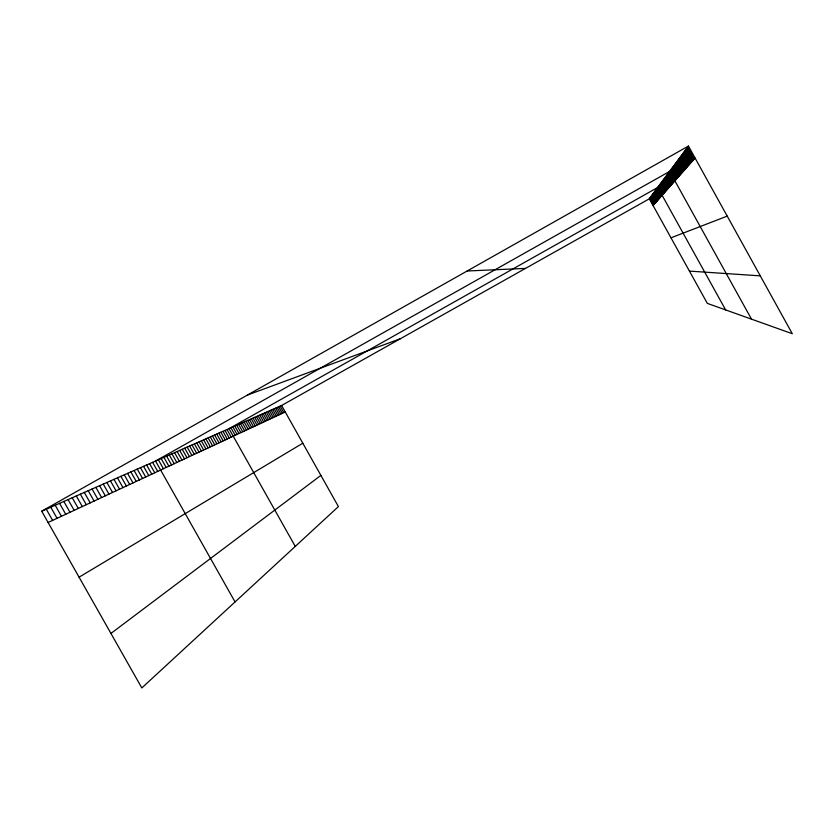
<?xml version="1.0" encoding="UTF-8"?>
<svg xmlns="http://www.w3.org/2000/svg" width="834" height="834" viewBox="0 0 834 834"><rect width="100%" height="100%" fill="white"/><g stroke="black" fill="none" stroke-linecap="round" stroke-linejoin="round"><path stroke-width="1.25" d="M649.342 198.794L688.446 146.054L792.3 333.725L707.326 303.378L649.342 198.794L281.611 405.491L41.7 511.211L141.822 687.946L338.416 506.592L281.611 405.491M653.043 205.466L695.087 158.043M110.943 633.444L320.882 475.39M79.074 577.191L302.805 443.208M41.7 511.211L688.446 146.054M48.101 522.501L285.238 411.944M670.974 237.815L727.227 216.121M247.406 395.066L400.476 338.677M467.155 270.998L525.483 268.412M689.437 271.102L760.274 275.856M55.2 505.258L61.445 516.277M50.78 507.208L57.066 518.321M46.277 509.188L52.615 520.395M169.302 454.978L174.223 463.704M166.623 456.167L171.564 464.934M163.902 457.355L168.885 466.185M161.15 458.575L166.164 467.457M158.366 459.795L163.412 468.739M235.052 601.939L155.551 461.035L669.66 171.397L751.497 319.151M152.601 462.338L157.72 471.398M149.62 463.652L154.77 472.763M146.596 464.986L151.778 474.16M143.542 466.331L148.754 475.568M140.435 467.697L145.689 477.006M137.287 469.083L142.572 478.455M134.097 470.491L139.424 479.925M130.855 471.919L136.223 481.416M127.581 473.368L132.981 482.928M124.256 474.827L129.687 484.46M120.878 476.318L126.361 486.013M117.458 477.83L122.973 487.588M113.987 479.352L119.543 489.193M110.463 480.905L116.062 490.809M106.888 482.479L112.527 492.456M103.27 484.074L108.952 494.135M99.59 485.701L105.313 495.823M95.858 487.348L101.623 497.544M92.063 489.016L97.88 499.295M88.216 490.705L94.075 501.067M84.307 492.435L90.208 502.86M80.345 494.176L86.288 504.695M76.311 495.949L82.316 506.551M72.224 497.752L78.271 508.438M68.075 499.587L74.163 510.345M63.853 501.442L69.993 512.295M59.558 503.34L65.75 514.265M280.151 406.137L283.789 412.622M278.671 406.784L282.33 413.299M277.18 407.44L280.86 413.987M275.679 408.107L279.369 414.675M274.157 408.775L277.868 415.374M272.624 409.452L276.356 416.083M271.081 410.13L274.824 416.802M269.518 410.818L273.281 417.521M267.943 411.516L271.717 418.241M266.348 412.215L270.143 418.981M264.743 412.924L268.558 419.721M263.117 413.643L266.953 420.472M261.48 414.362L265.337 421.222M259.822 415.092L263.7 421.983M258.154 415.832L262.043 422.755M256.465 416.573L260.375 423.536M254.756 417.323L258.696 424.318M253.036 418.084L256.987 425.111M251.295 418.845L255.277 425.913M249.543 419.617L253.536 426.727M247.771 420.399L251.785 427.54M245.978 421.191L250.012 428.363M244.164 421.994L248.219 429.197M242.34 422.796L246.416 430.042M240.494 423.609L244.591 430.897M238.628 424.433L242.746 431.751M236.741 425.267L240.88 432.627M234.834 426.101L238.993 433.503M232.905 426.956L237.096 434.389M230.955 427.811L235.167 435.285M295.257 546.406L228.996 428.676L657.765 187.442L725.643 309.914M227.004 429.552L231.258 437.11M224.992 430.438L229.267 438.038M222.959 431.334L227.265 438.976M220.906 432.241L225.232 439.914M218.831 433.159L223.178 440.873M216.736 434.076L221.104 441.843M214.609 435.014L219.008 442.823M212.462 435.963L216.882 443.813M210.293 436.912L214.745 444.803M208.104 437.881L212.576 445.815M205.883 438.861L210.377 446.847M203.642 439.852L208.156 447.879M201.369 440.852L205.915 448.921M199.076 441.864L203.642 449.985M196.751 442.885L201.348 451.048M194.395 443.917L199.024 452.132M192.018 444.97L196.678 453.227M189.62 446.034L194.301 454.342M187.181 447.097L191.893 455.458M184.721 448.192L189.454 456.594M182.229 449.286L186.993 457.741M179.706 450.391L184.502 458.909M177.152 451.517L181.979 460.087M174.567 452.664L179.425 461.275M171.95 453.811L176.839 462.484M687.685 147.086L694.263 158.971M686.935 148.098L693.461 159.878M686.194 149.088L692.668 160.774M685.475 150.068L691.886 161.65M684.756 151.027L691.115 162.515M684.057 151.976L690.364 163.37M683.369 152.903L689.624 164.204M682.692 153.821L688.894 165.028M682.024 154.717L688.175 165.841M681.368 155.604L687.466 166.633M680.721 156.479L686.778 167.415M680.085 157.334L686.09 168.187M679.46 158.179L685.423 168.948M678.845 159.013L684.756 169.698M678.23 159.826L684.109 170.428M677.635 160.639L683.463 171.158M677.052 161.431L682.827 171.867M676.468 162.213L682.202 172.575M675.894 162.984L681.597 173.263M675.331 163.735L680.992 173.941M674.779 164.486L680.388 174.619M674.237 165.226L679.804 175.276M673.695 165.945L679.23 175.932M673.163 166.664L678.657 176.579M672.642 167.363L678.094 177.215M672.131 168.061L677.542 177.84M671.62 168.749L677 178.455M671.12 169.427L676.457 179.06M670.63 170.094L675.926 179.654M670.14 170.751L675.404 180.248M669.202 172.012L674.393 181.385M668.743 172.628L673.903 181.937M668.295 173.232L673.424 182.479M667.857 173.826L672.944 183.021M667.419 174.421L672.475 183.553M666.991 174.994L672.016 184.074M666.564 175.567L671.558 184.585M666.137 176.141L671.109 185.096M665.73 176.693L670.661 185.596M665.313 177.246L670.223 186.097M664.917 177.798L669.785 186.587M664.51 178.33L669.358 187.066M664.114 178.862L668.931 187.546M663.728 179.393L668.514 188.025M663.343 179.915L668.097 188.494M662.967 180.425L667.69 188.953M662.592 180.936L667.283 189.412M662.217 181.437L666.887 189.86M661.852 181.927L666.491 190.298M661.487 182.417L666.095 190.746M661.133 182.896L665.72 191.174M660.778 183.376L665.334 191.612M660.424 183.855L664.959 192.028M660.08 184.314L664.583 192.456M659.736 184.783L664.218 192.862M659.402 185.231L663.854 193.28M659.058 185.69L663.499 193.686M658.735 186.128L663.134 194.082M658.401 186.576L662.79 194.478M658.078 187.014L662.436 194.875M657.442 187.869L661.758 195.646M657.129 188.286L661.414 196.021M656.827 188.703L661.091 196.397M656.514 189.12L660.757 196.772M656.212 189.526L660.434 197.137M655.91 189.933L660.111 197.502M655.618 190.329L659.788 197.856M655.326 190.725L659.475 198.221M655.034 191.122L659.162 198.565M654.753 191.507L658.86 198.919M654.461 191.893L658.547 199.263M654.179 192.268L658.245 199.597M653.908 192.644L657.943 199.941M653.627 193.019L657.651 200.275M653.356 193.384L657.359 200.608M653.085 193.749L657.067 200.931M652.824 194.113L656.785 201.255M652.553 194.468L656.494 201.578M652.292 194.822L656.212 201.891M652.032 195.166L655.941 202.214M651.781 195.51L655.66 202.516M651.521 195.854L655.388 202.829M651.271 196.198L655.117 203.131M651.02 196.532L654.846 203.433M650.77 196.866L654.586 203.736M650.53 197.199L654.325 204.028M650.291 197.522L654.064 204.33M650.051 197.846L653.804 204.611M649.811 198.169L653.543 204.903M649.582 198.482L653.293 205.185"/></g></svg>
